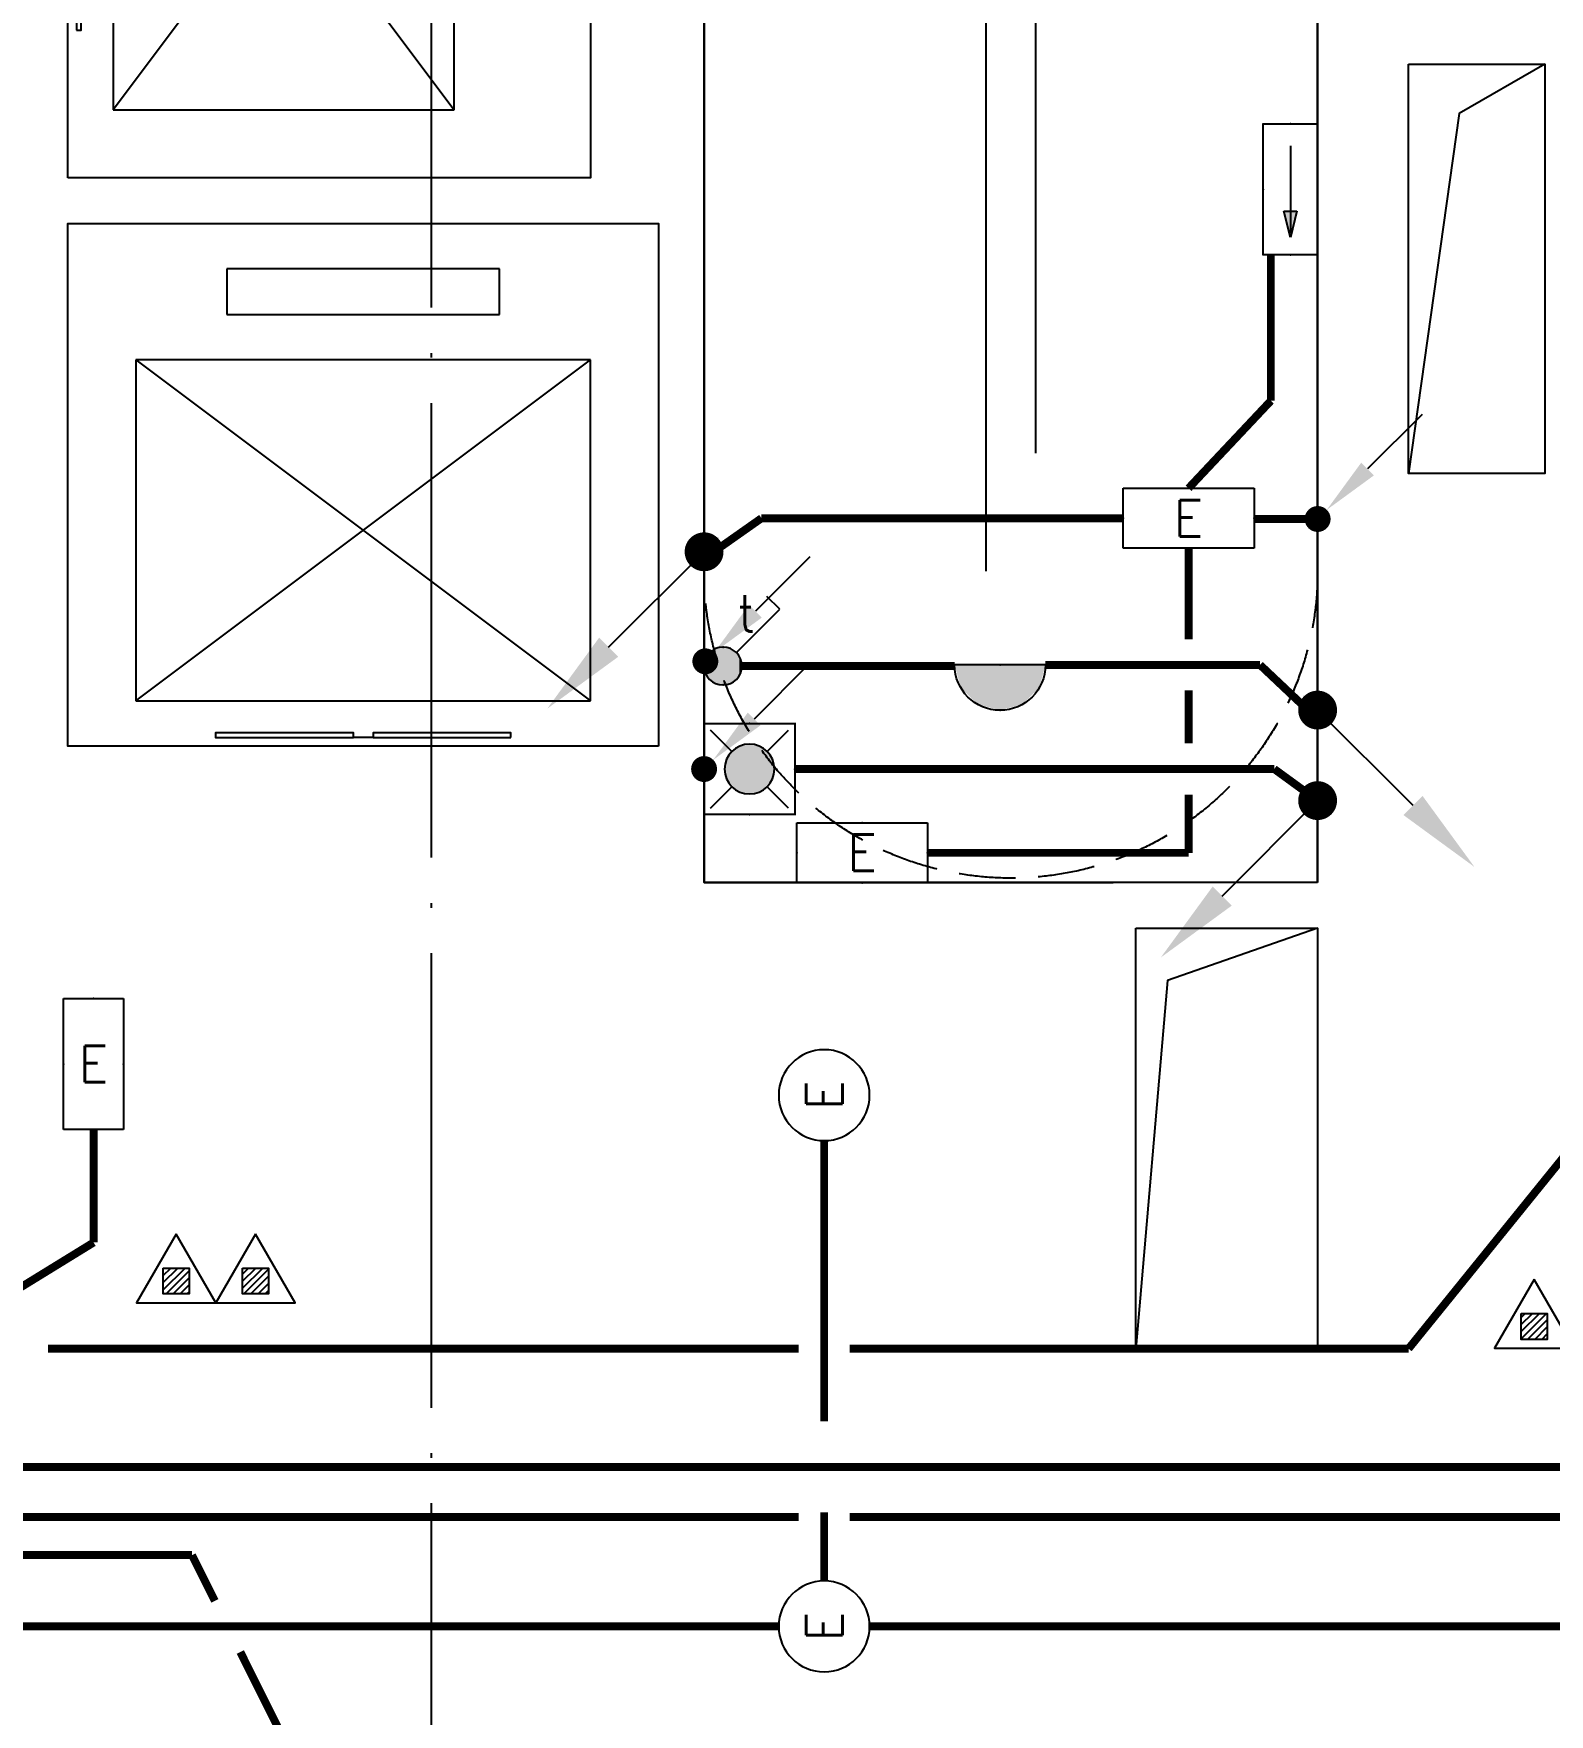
# Model space of a CAD drawing. Extents: x -2209072 to 495824, y -92434 to 572724.
# Drawn here: x 260862 to 267532, y 47391 to 54785 of the extents above; entities that cross this region are included whole.
import ezdxf
from ezdxf.enums import TextEntityAlignment as Align
from ezdxf.xclip import XClip

# ---------------------------------------------------------------- set-up
doc = ezdxf.new("R2010")
doc.units = 0
doc.header["$LTSCALE"] = 1000
doc.header["$MEASUREMENT"] = 0
for name, pattern in [('DASH', [0.35, 0.25, -0.1]), ('X-104 6#7#平面$0$104-1112 结构$0$$AUDIT_BAD_LTYPE1', [0]), ('X-104 6#7#平面$0$DOTE', [2.4200000000000004, 2, -0.2, 0.02, -0.2]), ('梯段6、7$0$DASH', [0.35, 0.25, -0.1])]:
    doc.linetypes.add(name, pattern=pattern)
doc.layers.get('0').update_dxf_attribs({"linetype": 'CONTINUOUS'})
doc.layers.get('Defpoints').update_dxf_attribs({"linetype": 'CONTINUOUS'})
for name, color, linetype in [('EQUIP-照明', 3, 'CONTINUOUS'), ('LWIRE', 4, 'CONTINUOUS'), ('WIRE-应急', 2, 'DASH'), ('WIRE-照明', 1, 'CONTINUOUS'), ('X-104 6#7#平面$0$A-E_电梯', 171, 'CONTINUOUS'), ('X-104 6#7#平面$0$A-TECH_结构', 21, 'CONTINUOUS'), ('X-104 6#7#平面$0$A_AXIS-轴线', 36, 'X-104 6#7#平面$0$DOTE'), ('X-104 6#7#平面$0$EQUIP_消防-01', 7, 'CONTINUOUS'), ('梯段6、7$0$A-E_楼梯', 171, 'CONTINUOUS')]:
    doc.layers.add(name, color=color, linetype=linetype)
doc.styles.add('_TEL_DIM', font='SIMPLEX', dxfattribs={"width": 0.8, "height": 3.5, "bigfont": 'HZTXT'})
doc.styles.get("Standard").update_dxf_attribs({"font": 'gbenor.shx', "bigfont": 'gbcbig.shx'})

# ---------------------------------------------------------------- blocks, each defined once
blk = doc.blocks.new('X-104 6#7#平面$0$dsgdfg')
at = {"layer": 'X-104 6#7#平面$0$A_AXIS-轴线'}
blk.add_lwpolyline([(84600.00000000017, -4500.000000000786), (84600.00000000006, 60899.99999999913)], dxfattribs=at)
blk = doc.blocks.new('X-104 6#7#平面$0$ghgfjjk')
at = {"layer": 'X-104 6#7#平面$0$A-TECH_结构'}
for points in [[(88900.00000832824, 54650.00176876328), (89499.99980619998, 54650.00176876328), (89499.99981537857, 52850.00177741054), (88900.00001750683, 52850.00177741054)], [(87700.00034862797, 50850.0009547181), (88500.00016111345, 50850.00091908711), (88500.00013491872, 49000.00000024321), (87700.00032243325, 49000.0000358742)]]:
    blk.add_lwpolyline(points, close=True, dxfattribs=at)
for points in [[(89499.99983335932, 54650.00172185308), (89122.49252536427, 54434.24276423612), (88900.00000832841, 52850.00180494633)], [(88500.00000832794, 50849.99953560171), (87839.99562461564, 50619.99992140413), (87700.00005766505, 48999.99990549819)]]:
    blk.add_lwpolyline(points, dxfattribs=at)
blk = doc.blocks.new('梯段6、7')
at = {"color": 8, "linetype": '梯段6、7$0$DASH'}
for centre, radius, start, end in [((49800.00311367554, 3400.000000096537), 1350.000000000002, 0, 180), ((49800.00311367547, -6699.999999936466), 1350.000000000002, 0, 180), ((49800.00311367059, -9819.999999936525), 1350.000000000002, 180, 0), ((49800.00311368037, -16500.0036340596), 1350.000000000002, 0, 180), ((49800.00311366576, -19819.99999996959), 1350, 180, 0), ((20965.47970799168, -27260.00000000224), 1649.999999999774, 0, 180), ((49800.00311367547, -27020.00000000259), 1350.000000000002, 0, 180), ((20965.47970799194, -29600.00000000259), 1649.999999999774, 180, 0), ((49800.00311363724, -29879.99050598426), 1350.000000000002, 180, 0), ((49800.00311368033, -57378.12996616081), 1350.000000000002, 0, 180), ((20965.47970799173, -58198.12996616081), 1649.999999999778, 0, 180), ((49800.00311367551, -59458.12996616078), 1350.000000000002, 180, 0), ((20965.47970799188, -60358.12996616084), 1649.999999999774, 180, 0), ((49800.00311367546, -67528.12996619378), 1350.000000000002, 0, 180), ((20965.47970799168, -68018.12996619346), 1649.999999999774, 0, 180), ((49800.00311367064, -70128.1263565169), 1350.000000000002, 180, 0), ((20965.47970799194, -70358.12996619387), 1649.999999999774, 180, 0), ((49800.00311368039, -79978.12996622684), 1350.000000000002, 180, 0)]:
    blk.add_arc(centre, radius, start, end, dxfattribs=at)
at = {"layer": 'Defpoints'}
for points in [[(44800.0010378748, 6850.000000096596), (54800.00103786729, 6850.000000096537), (54800.00103786727, -3149.999999936525), (44800.00103787478, -3149.999999936525)], [(51150.00311368064, 4950.000000096508), (48450.0031136757, 4950.000000096596), (48450.00311367573, -1149.999999903375), (51150.00311368058, -1149.999999903463)], [(44800.00103787472, -3149.999999936583), (54800.00103786722, -3149.999999936525), (54800.00103786726, -13149.99999996959), (44800.00103787472, -13149.99999996953)], [(51150.00311368032, -5149.999999936583), (48450.00311367546, -5149.999999936525), (48450.00311367548, -11249.99999993655), (51150.00311368036, -11249.99999993652)], [(44800.00103787472, -13149.99999996953), (54800.00103786726, -13149.99999996959), (54800.00103786726, -23150.00000000259), (44800.00103787474, -23150.00000000259)], [(51150.00311367546, -15149.99999996956), (48450.00311367059, -15149.99999996956), (48450.00311367061, -21249.99999996959), (51150.00311367546, -21249.99999996959)], [(15665.47763219092, -23150.00000000268), (25665.47763218347, -23150.00000000265), (25665.47763218347, -33150.00000003559), (15665.47763219092, -33150.00000003568)], [(44800.00103787474, -23150.00000000259), (54800.00103786726, -23150.00000000259), (54800.00103786725, -33150.00000003568), (44800.00103787474, -33150.00000003565)], [(19315.47970798681, -24850.00000000265), (22615.47970799168, -24850.00000000265), (22615.47970799168, -31250.00000000268), (19315.47970798681, -31250.00000000259)], [(48450.00311367059, -25150.00000000265), (51150.00311367547, -25150.00000000259), (51150.00311367547, -31250.00000000256), (48450.00311367059, -31250.00000000265)], [(15665.47763219097, -53908.12996616078), (25665.47763218347, -53908.12996616078), (25665.47763218352, -63908.12996619384), (15665.47763219094, -63908.12996619381)], [(44800.00103787474, -53908.12996616081), (54800.00103786722, -53908.12996616078), (54800.00103786725, -63908.12996619381), (44800.00103787474, -63908.12996619381)], [(19315.4797079867, -55608.12996616084), (22615.47970799159, -55608.12996616084), (22615.47970799156, -62008.12996616084), (19315.4797079867, -62008.12996616078)], [(51150.00311368032, -55908.12996616081), (48450.00311367543, -55908.12996616081), (48450.00311367546, -62008.12996616078), (51150.00311368036, -62008.12996616084)], [(15665.47763219094, -63908.12996619381), (25665.47763218349, -63908.12996619381), (25665.47763218349, -73908.12996622684), (15665.47763219097, -73908.12996622687)], [(44800.00103787474, -63908.12996619381), (54800.00103786722, -63908.12996619381), (54800.00103786726, -73908.12996622684), (44800.00103787472, -73908.12996622684)], [(19315.4797079917, -65608.12996619387), (22615.47970799656, -65608.12996619387), (22615.47970799659, -72008.12996619387), (19315.47970799173, -72008.12996619387)], [(51150.00311368032, -65908.12996619381), (48450.00311367544, -65908.12996619387), (48450.00311367547, -72008.12996619384), (51150.00311368034, -72008.12996619384)], [(15665.477632191, -73908.12996622687), (25665.47763218349, -73908.12996622684), (25665.47763218352, -83908.1299662599), (15665.477632191, -83908.1299662599)], [(44800.00103787475, -73908.12996622687), (54800.00103786726, -73908.12996622684), (54800.00103786727, -83908.1299662599), (44800.00103787474, -83908.12996625988)], [(19315.47970798673, -75608.12996622693), (22615.47970799159, -75608.1299662269), (22615.47970799156, -82008.1299662269), (19315.47970798673, -82008.12996622693)], [(51150.00311368036, -75908.12996622687), (48450.00311367544, -75908.12996622684), (48450.00311367548, -82008.12996622684), (51150.00311368042, -82008.12996622684)]]:
    blk.add_lwpolyline(points, close=True, dxfattribs=at)
for points in [[(47328.13509098372, -61608.12996616078), (52127.8370705538, -61608.12996616078)], [(47328.13509098369, -71608.12996619378), (52127.83707055378, -71608.12996619378)], [(47328.13509098372, -81608.12996622687), (52127.83707055381, -81608.12996622678)]]:
    blk.add_lwpolyline(points, dxfattribs=at)
at = {"layer": '梯段6、7$0$A-E_楼梯'}
for p, q in [((49850.00311367544, -16499.99999996959), (49750.00311367054, -16499.99999996953)), ((49750.00311367055, -16699.99999996959), (49750.00311367054, -16499.99999996953)), ((49850.00311367547, -18516.5383014743), (49850.00311367544, -16499.99999996959)), ((49850.00311367544, -16499.99999996959), (51150.00311367548, -16499.99999996953)), ((49910.00311366803, -16699.99999996959), (49910.00311366802, -16499.99999996959)), ((49910.00311366802, -16499.99999996959), (51150.00311367548, -16499.99999996953)), ((51150.00311367546, -17892.53830147415), (51150.00311367547, -16699.99999996962)), ((49850.00311367544, -16759.99999996959), (51150.00311367548, -16759.99999996959)), ((49850.00311367547, -17019.99999996959), (51150.00311367548, -17019.99999996953)), ((49850.00311367546, -17279.99999996959), (51150.00311367546, -17279.99999996953)), ((49850.00311367548, -17539.99999996953), (51150.00311367546, -17539.99999996959)), ((49850.00311367548, -17799.99999996953), (51150.00311367547, -17799.99999996959)), ((50553.44414001248, -18178.8866088324), (51150.00311367548, -17892.53830147409)), ((50572.56100925029, -18280.63390858911), (51150.0031136755, -18003.46169846502)), ((51150.00311367546, -19819.99999996959), (51150.0031136755, -18003.46169846502)), ((49850.00311367548, -18059.99999996959), (50801.12457514326, -18059.99999996959)), ((50428.57100245611, -18349.74911185022), (50395.62278177442, -18174.38606236456)), ((50395.62278177442, -18174.38606236456), (50587.93096954554, -18362.43872390778)), ((50587.93096954554, -18362.43872390778), (50553.44414001248, -18178.8866088324)), ((49850.00311367548, -18516.53830147412), (50409.45413321827, -18248.00181209357)), ((50615.54831887432, -18259.9999999695), (51150.00311367544, -18259.99999996956)), ((49850.00311367546, -18319.99999996959), (50259.45790847656, -18319.99999996959)), ((49850.00311367547, -18627.46169846499), (50428.57100245611, -18349.74911185022)), ((50073.88165220765, -18519.99999996959), (51150.00311367547, -18519.99999996953)), ((49850.00311367548, -19819.99999996959), (49850.00311367547, -18627.46169846499)), ((49850.00311367547, -18779.99999996956), (51150.00311367548, -18779.9999999695)), ((49850.00311367544, -19039.99999996956), (51150.00311367546, -19039.99999996956)), ((49850.00311367547, -19299.9999999695), (51150.00311367546, -19299.99999996956)), ((49850.00311367547, -19559.99999996953), (51150.00311367546, -19559.99999996956)), ((49750.00311367058, -19819.99999996953), (49852.73716575759, -19819.99999996959)), ((49850.00311367548, -19819.99999996959), (51150.00311367546, -19819.99999996959)), ((49750.00311370398, -27020.00000000265), (49850.00311367061, -27020.00000000262)), ((65868.2518914072, -53274.68419681478), (106225.487226869, -53274.68419681478)), ((66772.08878844205, -53642.5220346525), (68592.08878844205, -54824.95446708499)), ((66706.71224821625, -53743.14960536809), (68845.65029137098, -55132.79230492283)), ((66838.5272855135, -56653.06257519309), (68977.46532866826, -55263.41987563836)), ((65909.85493770942, -56514.14365627419), (63784.49059929526, -56514.14365627422)), ((66542.08878844243, -56514.14365627422), (65909.85493770942, -56514.14365627419)), ((66572.08878844237, -56634.14365627416), (63784.49059929524, -56634.14365627419)), ((66542.08878844244, -56676.73623493291), (68845.650291371, -58173.33284546339)), ((66772.08878844205, -56683.06257519315), (68592.08878844205, -57865.49500762558)), ((66802.08878844243, -59524.68419681478), (64634.40468344954, -59524.68419681481)), ((66792.02932894987, -59524.68419681481), (106225.487226869, -59524.68419681478)), ((49690.00311367543, -78442.12996622684), (49690.00311367538, -77318.12996622623)), ((49690.00311367538, -77318.12996622623), (49910.00311367548, -77318.12996622623)), ((49910.00311367548, -77318.12996622623), (49910.00311367551, -80038.12996622667)), ((49750.00311367543, -78418.12996622687), (49750.0031136754, -77378.1299662262)), ((49750.0031136754, -77378.1299662262), (49850.00311367546, -77378.12996622626)), ((49850.00311367546, -77378.12996622626), (49850.0031136755, -80038.12996622667)), ((48450.0031136755, -80108.12996622684), (48450.0031136755, -80048.12996622681)), ((49910.00311367551, -80038.12996622667), (49850.0031136755, -80038.12996622667))]:
    blk.add_line(p, q, dxfattribs=at)
for points in [[(49690.00311363903, -19879.99999996962), (49910.00311363912, -19879.99999996976), (49910.00311366862, -16439.99999996953), (49690.00311366862, -16439.99999996962), (49690.00311363903, -19879.99999996962)], [(49690.00311370401, -29360.00000000262), (49690.00311370401, -26960.00000000262), (49910.00311370399, -26960.00000000265), (49910.00311370399, -29880.00000000265)], [(51150.00311363724, -29879.99050598429), (51150.00311367546, -29620.00000000262)], [(66542.08878844244, -53443.60311573357), (66542.08878844243, -53274.68419681478), (66153.67404060112, -53274.68419681475)], [(66542.08878844243, -53304.68419681478), (66542.08878844243, -53704.68419681481), (66342.08878844243, -53704.68419681475), (66342.08878844243, -53304.68419681478)], [(68882.08878844208, -54963.87338600389), (68882.08878844208, -54794.95446708493), (68622.08878844208, -54794.95446708496), (68622.08878844208, -54626.03554816605), (68362.08878844208, -54626.03554816605), (68362.08878844211, -54457.11662924709), (68102.0887884421, -54457.11662924706), (68102.08878844207, -54288.1977103283), (67842.08878844207, -54288.1977103283), (67842.0887884421, -54119.27879140934), (67582.08878844212, -54119.27879140931), (67582.08878844211, -53950.35987249037), (67322.0887884421, -53950.35987249043), (67322.0887884421, -53781.44095357147), (67062.08878844211, -53781.44095357147), (67062.08878844211, -53612.5220346525), (66802.08878844211, -53612.5220346525), (66802.08878844244, -53443.60311573357), (66542.08878844244, -53443.60311573357)], [(68852.08878844207, -54963.87338600389), (68852.08878844207, -54824.95446708496), (68592.08878844205, -54824.95446708499), (68592.08878844208, -54656.03554816602), (68332.0887884421, -54656.03554816602), (68332.08878844208, -54487.11662924715), (68072.08878844207, -54487.11662924712), (68072.0887884421, -54318.19771032827), (67812.08878844208, -54318.19771032827), (67812.08878844208, -54149.27879140939), (67552.0887884421, -54149.27879140936), (67552.0887884421, -53980.3598724904), (67292.08878844211, -53980.35987249037), (67292.08878844208, -53811.44095357152), (67032.08878844208, -53811.44095357152), (67032.08878844211, -53642.52203465253), (66772.08878844205, -53642.5220346525), (66772.08878844237, -53473.6031157336), (66542.08878844243, -53473.60311573363)], [(66802.08878844243, -56484.14365627419), (66802.08878844246, -56315.22473735522), (67062.08878844243, -56315.22473735525), (67062.08878844243, -56146.30581843632), (67322.08878844243, -56146.30581843635), (67322.08878844243, -55977.38689951738), (67582.08878844243, -55977.38689951738), (67582.08878844244, -55808.46798059859), (67842.08878844244, -55808.46798059857), (67842.08878844243, -55639.54906167966), (68102.08878844242, -55639.54906167966), (68102.0887884424, -55470.6301427607), (68362.08878844239, -55470.63014276072), (68362.0887884424, -55301.71122384179), (68622.08878844242, -55301.71122384173), (68622.0887884424, -55132.79230492286), (68882.0887884424, -55132.79230492288), (68882.08878844208, -54963.87338600389), (69142.08878844205, -54963.87338600389)], [(66832.08878844243, -56484.14365627419), (66832.08878844243, -56345.22473735528), (67092.08878844243, -56345.22473735528), (67092.08878844244, -56176.30581843635), (67352.08878844244, -56176.30581843635), (67352.08878844243, -56007.38689951741), (67612.08878844243, -56007.38689951741), (67612.0887884424, -55838.46798059862), (67872.08878844243, -55838.46798059862), (67872.08878844242, -55669.54906167963), (68132.08878844242, -55669.54906167963), (68132.0887884424, -55500.63014276072), (68392.0887884424, -55500.6301427607), (68392.0887884424, -55331.71122384176), (68652.08878844242, -55331.71122384176), (68652.08878844242, -55162.79230492283), (68912.08878844246, -55162.79230492286), (68912.08878844211, -54993.87338600386), (69142.08878844207, -54993.87338600386)], [(69112.08878844214, -54993.87338600389), (69112.08878844214, -55393.87338600386), (68912.08878844214, -55393.87338600386), (68912.08878844211, -54993.87338600386)], [(68882.0887884421, -58004.41392654451), (68882.08878844208, -57835.49500762558), (68622.08878844208, -57835.49500762558), (68622.08878844212, -57666.57608870658), (68362.0887884421, -57666.57608870664), (68362.0887884421, -57497.65716978774), (68102.08878844211, -57497.65716978774), (68102.08878844211, -57328.73825086886), (67842.08878844211, -57328.73825086886), (67842.08878844211, -57159.81933194998), (67582.0887884421, -57159.81933194996), (67582.08878844211, -56990.90041303099), (67322.08878844211, -56990.90041303099), (67322.0887884421, -56821.98149411209), (67062.08878844211, -56821.98149411211), (67062.08878844211, -56653.06257519312), (66802.08878844211, -56653.06257519309), (66802.08878844243, -56484.14365627419), (66542.08878844244, -56484.14365627422)], [(68852.08878844207, -58004.41392654454), (68852.08878844208, -57865.49500762555), (68592.08878844205, -57865.49500762558), (68592.08878844208, -57696.57608870661), (68332.0887884421, -57696.57608870658), (68332.08878844207, -57527.65716978771), (68072.08878844207, -57527.65716978771), (68072.08878844208, -57358.73825086889), (67812.08878844208, -57358.73825086886), (67812.0887884421, -57189.81933194996), (67552.08878844207, -57189.81933195001), (67552.08878844208, -57020.90041303102), (67292.08878844208, -57020.90041303105), (67292.08878844211, -56851.98149411209), (67032.08878844211, -56851.98149411209), (67032.08878844208, -56683.06257519312), (66772.08878844205, -56683.06257519315), (66772.08878844237, -56514.14365627425), (66542.08878844243, -56514.14365627422)], [(66772.08878844237, -56514.14365627468), (66772.08878844239, -56914.14365627471), (66572.08878844237, -56914.14365627468), (66572.08878844239, -56514.14365627465)], [(66802.08878844243, -59524.68419681478), (66802.08878844246, -59355.76527789584), (67062.08878844244, -59355.76527789584), (67062.08878844242, -59186.84635897691), (67322.08878844243, -59186.84635897694), (67322.08878844243, -59017.927440058), (67582.08878844243, -59017.927440058), (67582.08878844243, -58849.00852113913), (67842.08878844244, -58849.00852113916), (67842.08878844242, -58680.08960222028), (68102.08878844243, -58680.08960222028), (68102.0887884424, -58511.17068330129), (68362.0887884424, -58511.17068330132), (68362.08878844243, -58342.25176438238), (68622.08878844242, -58342.25176438235), (68622.08878844242, -58173.33284546345), (68882.08878844243, -58173.33284546342), (68882.0887884421, -58004.41392654451), (69142.08878844208, -58004.41392654451)]]:
    blk.add_lwpolyline(points, dxfattribs=at)
for p in [(66792.02932894988, -53443.60311573368), (66792.02932894985, -53612.52203465265), (66792.02932894988, -53781.44095357158), (66792.02932894988, -53950.35987249043), (66792.02932894987, -54119.27879140942), (66792.02932894987, -54288.1977103283), (66792.02932894988, -54457.1166292472), (66792.02932894985, -54626.03554816614), (66792.02932894985, -54794.9544670851), (66792.02932894985, -54963.87338600395), (66792.02932894987, -55132.79230492294), (66792.02932894987, -55301.71122384182), (66792.02932894988, -55470.63014276075), (66792.02932894985, -55639.54906167969), (66792.02932894987, -55808.46798059859), (66792.02932894987, -55977.3868995175), (66792.02932894987, -56146.30581843641), (66792.02932894987, -56315.22473735534), (66792.02932894988, -56484.14365627425), (66792.02932894987, -56653.06257519315), (66792.02932894985, -56821.98149411211), (66792.02932894987, -56990.90041303099), (66792.02932894988, -57159.8193319499), (66792.02932894985, -57328.73825086886), (66792.02932894987, -57497.65716978777), (66792.0293289499, -57666.57608870664), (66792.02932894985, -57835.49500762561), (66792.02932894985, -58004.41392654451), (66792.02932894985, -58173.33284546342), (66792.02932894987, -58342.25176438238), (66792.02932894985, -58511.17068330126), (66792.02932894988, -58680.08960222019), (66792.02932894985, -58849.00852113913), (66792.02932894987, -59017.92744005803), (66792.02932894985, -59186.84635897694), (66792.02932894984, -59355.7652778959)]:
    blk.add_point(p, dxfattribs=at)
blk = doc.blocks.new('A-电梯2623')
for p, q in [((-574.9999999895263, 1900.00000002848), (-574.9999999895263, 2100.00000002848)), ((-574.9999999895263, 2100.00000002848), (624.999999989519, 2100.000000027956)), ((624.999999989519, 2100.000000027956), (624.999999989519, 1900.000000028014)), ((624.999999989519, 1900.000000028014), (-574.9999999895263, 1900.00000002848)), ((-975.0000000027976, 200.0000000191685), (-975.000000002332, 1700.000000013753)), ((-975.000000002332, 1700.000000013753), (1025.000000002092, 1700.000000013055)), ((1025.000000002092, 1700.000000013055), (-975.0000000027976, 200.0000000191685)), ((1025.00000000151, 200.00000001847), (-975.000000002332, 1700.000000013753)), ((1025.000000002092, 1700.000000013055), (1025.00000000151, 200.00000001847)), ((1025.00000000151, 200.00000001847), (-975.0000000027976, 200.0000000191685))]:
    blk.add_line(p, q)
for points in [[(-1275, 0), (1324.999999999998, 0), (1325, 2299.999999999998), (-1275, 2299.999999999998)], [(-625.0000000000091, 38.08112883746435), (-625.0000000000091, 58.97966308710966), (-18.33333333334485, 58.97966308710966), (-18.33333333334485, 38.08112883746435)], [(68.33333333205337, 38.08112883718422), (68.33333333205337, 58.97966308682953), (674.9999999999982, 58.97966308682953), (674.9999999999982, 38.08112883718422)]]:
    blk.add_lwpolyline(points, close=True)
blk = doc.blocks.new('X-104 6#7#平面$0$dsgfgfhh')
blk.add_line((-11906.66669935273, 3088.080864907883), (-11993.33336601814, 3088.08086490765))
ref = blk.add_blockref('梯段6、7', (40700.00312572229, 33699.99966200258), dxfattribs=dict(xscale=-1))
XClip(ref).set_block_clipping_path([(48450.003113670595, -31250.000000002623), (51150.003113675455, -25150.000000002623)])
at = {"layer": 'X-104 6#7#平面$0$A-E_电梯', "extrusion": (0, 0, -1), "zscale": -1, "rotation": 90}
blk.add_blockref('A-电梯2623', (13250.00003268491, 6824.999735886631), dxfattribs=at)
at = {"layer": 'X-104 6#7#平面$0$A-E_电梯', "extrusion": (0, 0, -1), "zscale": -1}
blk.add_blockref('A-电梯2623', (11925.00003268605, 3049.999736070458), dxfattribs=at)
blk = doc.blocks.new('X-104 6#7#平面$0$$TWTSYS$00000546')
h = blk.add_hatch()
h.set_pattern_fill('ANSI31', color=256, scale=200, style=0)
h.set_pattern_definition([(45, (-38543.80223862439, -6670.830405693208), (-17.67766952966369, 17.67766952966369), [])])
h.paths.add_polyline_path([(-64.92232553117356, 173.7449990885525), (64.922325531159, 173.7449990885525), (64.922325531159, 43.90034802621994), (-64.92232553117356, 43.90034802621994)])
for points in [[(0, 343.6163707387423), (-198.3870041439732, 0), (198.3870041439732, 0)], [(-64.92232553117356, 173.7449990885525), (64.922325531159, 173.7449990885525), (64.922325531159, 43.90034802621994), (-64.92232553117356, 43.90034802621994)]]:
    blk.add_lwpolyline(points, close=True)
blk = doc.blocks.new('X-104 6#7#平面$0$灭火器2')
at = {"layer": 'X-104 6#7#平面$0$EQUIP_消防-01', "xscale": 0.88, "yscale": 0.88, "zscale": 0.88, "rotation": 90}
for p in [(-4049632.307172487, -27063.59765158896), (-4049632.307172487, -27412.75877888245)]:
    blk.add_blockref('X-104 6#7#平面$0$$TWTSYS$00000546', p, dxfattribs=at)
blk = doc.blocks.new('X-104 6#7#平面$0$A$C61334207')
at = {"layer": 'X-104 6#7#平面$0$EQUIP_消防-01', "rotation": 270}
for p in [(288902.0519210831, -4000430.449499211), (294877.9300715579, -4000630.450769806)]:
    blk.add_blockref('X-104 6#7#平面$0$灭火器2', p, dxfattribs=at)
blk = doc.blocks.new('X-104 6#7#平面')
at = {"linetype": 'X-104 6#7#平面$0$104-1112 结构$0$$AUDIT_BAD_LTYPE1'}
blk.add_blockref('X-104 6#7#平面$0$A$C61334207', (0.116014253123808, 0.1160142530073927), dxfattribs=at)
for name, p in [('X-104 6#7#平面$0$dsgdfg', (178011.914329992, 0.1160142396247388)), ('X-104 6#7#平面$0$dsgfgfhh', (274261.9143709079, 48600.11712818479))]:
    blk.add_blockref(name, p)
at = {"layer": 'X-104 6#7#平面$0$A-TECH_结构'}
blk.add_blockref('X-104 6#7#平面$0$ghgfjjk', (178011.9143299925, 0.116014248095555), dxfattribs=at)
blk = doc.blocks.new('$equip_U$00000189(HT0843)')
at = {"color": 2}
for p, q in [((-0.7199999999938882, 0.6599999999998545), (-0.7199999999938882, 0)), ((0.7200000000084401, 0.6599999999998545), (-0.7199999999938882, 0.6599999999998545)), ((0.7200000000084401, 0), (0.7200000000084401, 0.6599999999998545)), ((-0.7199999999938882, 0), (0.7200000000084401, 0))]:
    blk.add_line(p, q, dxfattribs=at)
at = {"color": 2, "const_width": 0.0125}
for points in [[(0.7200000000084401, 0.6599999999998545), (0.7200000000084401, 0.6599999999998545), (-0.7199999999938882, 0.6599999999998545)], [(-0.7199999999938882, 0.6599999999998545), (-0.7199999999938882, 0)], [(0.7200000000084401, 0), (0.7200000000084401, 0.6599999999998545)], [(-0.7199999999938882, 0), (0.7200000000084401, 0)]]:
    blk.add_lwpolyline(points, dxfattribs=at)
at = {"color": 2}
blk.add_lwpolyline([(-0.7199999999938882, 0.6599999999998545), (-0.7199999999938882, 0)], dxfattribs=at)
for p in [(7.275957614183426e-12, 0.6599999999998545), (-0.7199999999938882, 0.3299999999999272), (0.7200000000084401, 0.3299999999999272), (7.275957614183426e-12, 0)]:
    blk.add_point(p)
at = {"color": 7, "style": '_TEL_DIM'}
blk.add_attdef('$TEXT$', text='', height=0.4, dxfattribs=at).set_placement((7.275957614183426e-12, 0.3299999999999272), align=Align.MIDDLE_CENTER)
at = {"color": 7, "style": '_TEL_DIM', "flags": 1}
blk.add_attdef('A', text='', height=2.5e-05, dxfattribs=at).set_placement((7.275957614183426e-12, 0), align=Align.MIDDLE_CENTER)
blk = doc.blocks.new('$equip$00002540')
blk.add_hatch(color=256).paths.add_polyline_path([(0.2400000000016007, 0.3720000000030268), (0.2400000000016007, 0.2280000000064319), (0.5280000000020664, 0.3000000000029104)])
for p, q in [((-0.7199999999975262, 0.6000000000058208), (-0.7199999999975262, 0)), ((0.7199999999975262, 0.6000000000058208), (-0.7199999999975262, 0.6000000000058208)), ((0.7199999999975262, 0), (0.7199999999975262, 0.6000000000058208)), ((0.2400000000016007, 0.3720000000030268), (0.2400000000016007, 0.2280000000064319)), ((0.5280000000020664, 0.3000000000029104), (0.2400000000016007, 0.3720000000030268)), ((0.2400000000016007, 0.2280000000064319), (0.5280000000020664, 0.3000000000029104)), ((-0.7199999999975262, 0), (0.7199999999975262, 0))]:
    blk.add_line(p, q)
at = {"color": 7}
blk.add_line((-0.4800000000032014, 0.3000000000029104), (0.4800000000032014, 0.3000000000029104), dxfattribs=at)
at = {"const_width": 0.02}
blk.add_lwpolyline([(-0.7199999999975262, 0.6000000000058208), (-0.7199999999975262, 0), (0.7199999999975262, 0), (0.7199999999975262, 0.6000000000058208), (-0.7199999999975262, 0.6000000000058208), (-0.7199999999975262, 0)], dxfattribs=at)
for p in [(0, 0.6000000000058208), (-0.7199999999975262, 0.3000000000029104), (0.7199999999975262, 0.3000000000029104), (0, 0)]:
    blk.add_point(p)
at = {"color": 7, "style": '_TEL_DIM', "flags": 1}
blk.add_attdef('A', text='', height=2e-05, dxfattribs=at).set_placement((0, 0), align=Align.MIDDLE_CENTER)
blk = doc.blocks.new('$equip$00001168')
blk.add_line((-0.5, 0), (0.5, 0))
blk.add_arc((0, 0), 0.5, 180, 0)
for p in [(-0.5, 0), (0, 0), (0.5, 0), (0, -0.5)]:
    blk.add_point(p)
for points in [[(0.4330127018911298, -0.25), (-0.4330127018911298, -0.25), (0.5, 0), (-0.5, 0)], [(0.25, -0.4330127018911298), (-0.25, -0.4330127018911298), (0.4330127018911298, -0.25), (-0.4330127018911298, -0.25)], [(0, -0.5), (0, -0.5), (0.25, -0.4330127018911298), (-0.25, -0.4330127018911298)]]:
    blk.add_solid(points)
at = {"flags": 9}
blk.add_attdef('A', (0, 0), '', height=2e-05, dxfattribs=at)
blk = doc.blocks.new('$equip$00001822')
for p, q in [((0.1473139127483591, 0.3556472460822988), (0.625, 0.8333333333339397)), ((0.625, 0.8333333333339397), (0.7664213562384248, 0.6919119770955149))]:
    blk.add_line(p, q)
blk.add_circle((0, 0.2083333333339397), 0.2083333333334168)
for p in [(0, 0.4166666666660603), (-0.2083333333357587, 0.2083333333339397), (0.2083333333357587, 0.2083333333339397), (-0.01544940226449398, 0.0005736313996749232)]:
    blk.add_point(p)
for points in [[(-0.1041666666715173, 0.3887552924552438), (0.1041666666715173, 0.3887552924552438), (-0.1804219591213041, 0.312500000001819), (0.1804219591213041, 0.312500000001819)], [(0, 0.4166666666660603), (0, 0.4166666666660603), (-0.1041666666715173, 0.3887552924552438), (0.1041666666715173, 0.3887552924552438)], [(-0.1804219591213041, 0.312500000001819), (0.1804219591213041, 0.312500000001819), (-0.2083333333284827, 0.2083333333339397), (0.2083333333284827, 0.2083333333339397)], [(-0.1804219591213041, 0.1041666666660603), (0.1804219591213041, 0.1041666666660603), (-0.2083333333284827, 0.2083333333339397), (0.2083333333284827, 0.2083333333339397)], [(-0.1041666666715173, 0.02791137421263556), (0.1041666666715173, 0.02791137421263556), (-0.1804219591213041, 0.1041666666660603), (0.1804219591213041, 0.1041666666660603)], [(0, 1.818989403545856e-12), (0, 1.818989403545856e-12), (-0.1041666666715173, 0.02791137421263556), (0.1041666666715173, 0.02791137421263556)]]:
    blk.add_solid(points)
at = {"color": 7, "style": '_TEL_DIM'}
blk.add_attdef('$TEXT$', text='', height=0.4, dxfattribs=at).set_placement((0.5805799275694881, 0.4645799965601327), align=Align.MIDDLE_CENTER)
at = {"color": 7, "style": '_TEL_DIM', "flags": 1}
blk.add_attdef('A', text='', height=2e-05, dxfattribs=at).set_placement((0, 0), align=Align.MIDDLE_CENTER)
blk = doc.blocks.new('$equip$00001838')
blk.add_circle((0, 0), 0.5)
at = {"color": 7, "style": '_TEL_DIM'}
blk.add_attdef('$TEXT$', text='', height=0.4, dxfattribs=at).set_placement((0, 0), align=Align.MIDDLE_CENTER)
at = {"color": 7, "style": '_TEL_DIM', "flags": 1}
blk.add_attdef('A', text='', height=2e-05, dxfattribs=at).set_placement((0, 0), align=Align.MIDDLE_CENTER)
blk = doc.blocks.new('$TelecSys$00000078')
for p, q in [((1.150000000001455, 1.149999999999636), (0.5499999999992724, 0.5499999999992724)), ((0.1041666666678793, 0.1041666666660603), (0.1041666666678793, 0.1041666666660603)), ((-0.1041666666678793, -0.1041666666660603), (-0.1041666666678793, -0.1041666666660603))]:
    blk.add_line(p, q)
at = {"const_width": 0.1425}
blk.add_lwpolyline([(-0.07125000000087311, 0, 1), (0.07125000000087311, 0, 1)], format="xyb", close=True, dxfattribs=at)
blk.add_solid([(0.6199999999989814, 0.4799999999995634), (0.4799999999995634, 0.6200000000008004), (0.09999999999854481, 0.1000000000003638)])
at = {"width": 0.8, "flags": 9}
blk.add_attdef('A', (0, 0), '', height=2e-05, dxfattribs=at)
blk = doc.blocks.new('$equip$00002604')
blk.add_hatch(color=256).paths.add_polyline_path([(0.2745181131831487, 0.5000125000005937, 1), (-0.2744993631858961, 0.5000125000005937, 1)])
for p, q in [((-0.4285620535811177, 0.9285839285730617), (-0.1940976152691292, 0.6941194902610732)), ((0.1941163652627438, 0.6941194902683492), (0.4285808035638183, 0.9285839285730617)), ((-0.4285620535811177, 0.07144107142812572), (-0.1940976152691292, 0.3059055097401142)), ((0.1941163652627438, 0.3059055097328383), (0.4285808035638183, 0.07144107142812572))]:
    blk.add_line(p, q)
at = {"const_width": 0.02}
blk.add_lwpolyline([(-0.4999906250013737, 1.000012500000594), (-0.4999906250013737, 1.250000059371814e-05), (0.5000093749986263, 1.250000059371814e-05), (0.5000093749986263, 1.000012500000594), (-0.4999906250013737, 1.000012500000594), (-0.4999906250013737, 1.250000059371814e-05)], dxfattribs=at)
blk.add_lwpolyline([(-0.4999906250013737, 1.000012500000594), (-0.4999906250013737, 1.250000059371814e-05), (0.5000093749986263, 1.250000059371814e-05), (0.5000093749986263, 1.000012500000594)], close=True)
blk.add_circle((9.374998626299202e-06, 0.5000125000005937), 0.2745087381843628)
for p in [(9.374998626299202e-06, 1.000012500000594), (-0.4999906250013737, 0.5000125000005937), (0.5000093749986263, 0.5000125000005937), (0, 0)]:
    blk.add_point(p)
at = {"color": 7, "style": '_TEL_DIM', "flags": 1}
blk.add_attdef('A', text='', height=2.5e-05, dxfattribs=at).set_placement((0, 0), align=Align.MIDDLE_CENTER)
blk = doc.blocks.new('$equip_U$00000292(HT0843)')
for p in [(9.374998626299202e-06, 1.000012500000594), (-0.4999906250013737, 0.5000125000005937), (0.5000093749986263, 0.5000125000005937)]:
    blk.add_point(p)
blk.add_blockref('$equip$00002604', (0, 0))
at = {"color": 7, "style": '_TEL_DIM', "flags": 1}
for tag in ['REMARK', 'A']:
    blk.add_attdef(tag, text='', height=2.5e-05, dxfattribs=at).set_placement((0, 0), align=Align.MIDDLE_CENTER)
blk = doc.blocks.new('$TelecSys$00000080')
for p, q in [((-0.7000000000007276, -0.7000000000007276), (0, 0)), ((0.1041666666678793, 0.1041666666660603), (0.1041666666678793, 0.1041666666660603)), ((-0.1041666666678793, -0.1041666666660603), (-0.1041666666678793, -0.1041666666660603))]:
    blk.add_line(p, q)
at = {"const_width": 0.1425}
blk.add_lwpolyline([(0.07125000000087311, 0, 1), (-0.07125000000087311, 0, 1)], format="xyb", close=True, dxfattribs=at)
blk.add_solid([(-0.6300000000010186, -0.7700000000004366), (-0.7700000000004366, -0.6299999999991996), (-1.150000000001455, -1.149999999999636)])
at = {"width": 0.8, "flags": 9}
blk.add_attdef('A', (0, 0), '', height=2e-05, rotation=180, dxfattribs=at)

msp = doc.modelspace()

# ---------------------------------------------------------------- linework, layer by layer
at = {"layer": 'WIRE-应急', "linetype": 'DASH', "const_width": 35}
for points in [[(266306.1665688079, 53811.96702396852), (266306.1665688079, 53169.90866296772)], [(266306.1665688079, 53169.90866296772), (265944.0175363807, 52785.4250724507)], [(264064.6950218175, 52653.42507245073), (263854.7675351369, 52505.67111427437)], [(265656.0175363802, 52653.42507245073), (264064.6950218175, 52653.42507245073)], [(266512.0174602621, 52649.96695614897), (266232.0175363811, 52649.96695614897)], [(265944.0175363807, 52521.42507245076), (265944.0175363808, 52120.77526623423)], [(265944.0175363808, 51895.77526623423), (265944.0175363783, 51662.46970343657)], [(264212.0225729635, 51549.96970343661), (266321.2401674055, 51549.96970343661)], [(266321.2401674055, 51549.96970343661), (266477.460525147, 51436.20681876016)], [(265944.0175363783, 51437.46970343657), (265944.0175363807, 51181.290743869)], [(265944.0175363807, 51181.290743869), (264795.7313555138, 51181.290743869)], [(261125.3696156046, 49964.34608370949), (261125.3696156046, 49467.15140100579)], [(264340.532922728, 48679.96628160068), (264340.532922728, 49915.19352767091)], [(260692.0175262738, 49200.50317767121), (261125.3696156046, 49467.15140100579)], [(260924.5175262751, 48999.96603017433), (264228.0329227284, 48999.96603017432)], [(264453.0329227284, 48999.96603017432), (266912.017566815, 48999.96603017434)], [(267986.0173868211, 48479.96628160068), (260692.0174621575, 48479.96628160068)], [(264340.532922728, 47978.1485317099), (264340.532922728, 48279.96628160068)], [(259210.593009098, 48091.7961295707), (261558.5420300491, 48091.79612957065)], [(261558.5420300491, 48091.79612957065), (261658.9105748999, 47890.64853170986)], [(264140.532922728, 47778.1485317099), (259298.093009098, 47778.1485317099)], [(269140.532922728, 47778.1485317099), (264540.532922728, 47778.1485317099)], [(261771.1809814651, 47665.64853170986), (263698.2693234902, 43803.59004077708)]]:
    msp.add_lwpolyline(points, dxfattribs=at)
at = {"layer": 'WIRE-应急', "linetype": 'DASH', "const_width": 35, "elevation": 100}
msp.add_lwpolyline([(268135.7431856846, 50511.8294380598), (266912.0175887484, 48999.96605727202)], dxfattribs=at)
at = {"layer": 'WIRE-照明', "linetype": 'Continuous', "const_width": 35}
for points in [[(264914.3868886137, 52003.03005713286), (263978.6820485154, 52003.03005713285)], [(265314.3896886185, 52008.27526623463), (266258.4074399006, 52008.27526623463)], [(266258.4074399006, 52008.27526623463), (266469.2685419301, 51809.25543484658)], [(260155.300221535, 48259.34131416942), (264228.0329227284, 48259.34131416941)], [(264453.0329227284, 48259.34131416941), (269228.0329227279, 48259.34131416942)]]:
    msp.add_lwpolyline(points, dxfattribs=at)

# ---------------------------------------------------------------- block references
msp.add_blockref('X-104 6#7#平面', (0, 0))
at = {"layer": 'EQUIP-照明', "xscale": -400, "yscale": 400, "zscale": 400}
for name, p, rotation in [('$equip$00002540', (266512.0174884555, 54099.96702396753), 90), ('$equip_U$00000292(HT0843)', (263812.0175729633, 51549.96595343716), 270)]:
    msp.add_blockref(name, p, dxfattribs=dict(at, rotation=rotation))
at = {"layer": 'EQUIP-照明'}
ref = msp.add_blockref('$equip_U$00000189(HT0843)', (265944.0175363836, 52521.42507245076), dxfattribs=dict(at, xscale=-400, yscale=400, zscale=400))
ref.add_attrib('$TEXT$', 'E', dxfattribs={"layer": '0', "color": 7, "height": 160, "style": '_TEL_DIM'}).set_placement((265944.0175363807, 52653.42507245073), align=Align.MIDDLE_CENTER)
ref = msp.add_blockref('$equip$00001822', (263812.015381849, 52003.03005713285), dxfattribs=dict(at, xscale=-400, yscale=400, zscale=400, rotation=270))
ref.add_attrib('$TEXT$', 't', dxfattribs={"layer": '0', "color": 7, "height": 160, "style": '_TEL_DIM'}).set_placement((263997.847380473, 52235.26202816064), align=Align.MIDDLE_CENTER)
at = {"layer": 'EQUIP-照明', "xscale": -400, "yscale": 400, "zscale": 400}
msp.add_blockref('$equip$00001168', (265114.3896886185, 52008.27526623463), dxfattribs=at)
at = {"layer": 'EQUIP-照明'}
ref = msp.add_blockref('$equip_U$00000189(HT0843)', (264507.7313555162, 51049.96702396753), dxfattribs=dict(at, xscale=-400, yscale=400, zscale=400))
ref.add_attrib('$TEXT$', 'E', dxfattribs={"layer": '0', "color": 7, "height": 160, "style": '_TEL_DIM'}).set_placement((264507.7313555133, 51181.9670239675), align=Align.MIDDLE_CENTER)
ref = msp.add_blockref('$equip_U$00000189(HT0843)', (260993.3696156047, 50252.34608370705), dxfattribs=dict(at, xscale=-400, yscale=400, zscale=400, rotation=270))
ref.add_attrib('$TEXT$', 'E', dxfattribs={"layer": '0', "color": 7, "height": 160, "style": '_TEL_DIM'}).set_placement((261125.3696156046, 50252.34608370996), align=Align.MIDDLE_CENTER)
ref = msp.add_blockref('$equip$00001838', (264340.532922728, 50115.19352767091), dxfattribs=dict(at, xscale=-400, yscale=400, zscale=400, rotation=270))
ref.add_attrib('$TEXT$', 'E', dxfattribs={"layer": '0', "color": 7, "height": 160, "rotation": 90, "style": '_TEL_DIM'}).set_placement((264340.532922728, 50115.19352767091), align=Align.MIDDLE_CENTER)
ref = msp.add_blockref('$equip$00001838', (264340.532922728, 47778.1485317099), dxfattribs=dict(at, xscale=-400, yscale=400, zscale=400, rotation=270))
ref.add_attrib('$TEXT$', 'E', dxfattribs={"layer": '0', "color": 7, "height": 160, "rotation": 90, "style": '_TEL_DIM'}).set_placement((264340.532922728, 47778.1485317099), align=Align.MIDDLE_CENTER)
at = {"layer": 'LWIRE'}
for name, p, xscale, yscale, zscale in [('$TelecSys$00000078', (266512.0174603951, 52649.96695614897), 400, 400, 400), ('$TelecSys$00000080', (263812.0175351364, 52505.67111427437), 600, 600, 600), ('$TelecSys$00000078', (263817.5976566919, 52023.86339046715), 400, 400, 400), ('$TelecSys$00000078', (263812.0174884506, 51549.96595343716), 400, 400, 400), ('$TelecSys$00000080', (266512.0185419307, 51809.25543484658), -600, 600, 600), ('$TelecSys$00000080', (266512.0184044428, 51411.04105871562), 600, 600, 600)]:
    msp.add_blockref(name, p, dxfattribs=dict(at, xscale=xscale, yscale=yscale, zscale=zscale))

doc.saveas('drawing.dxf')
